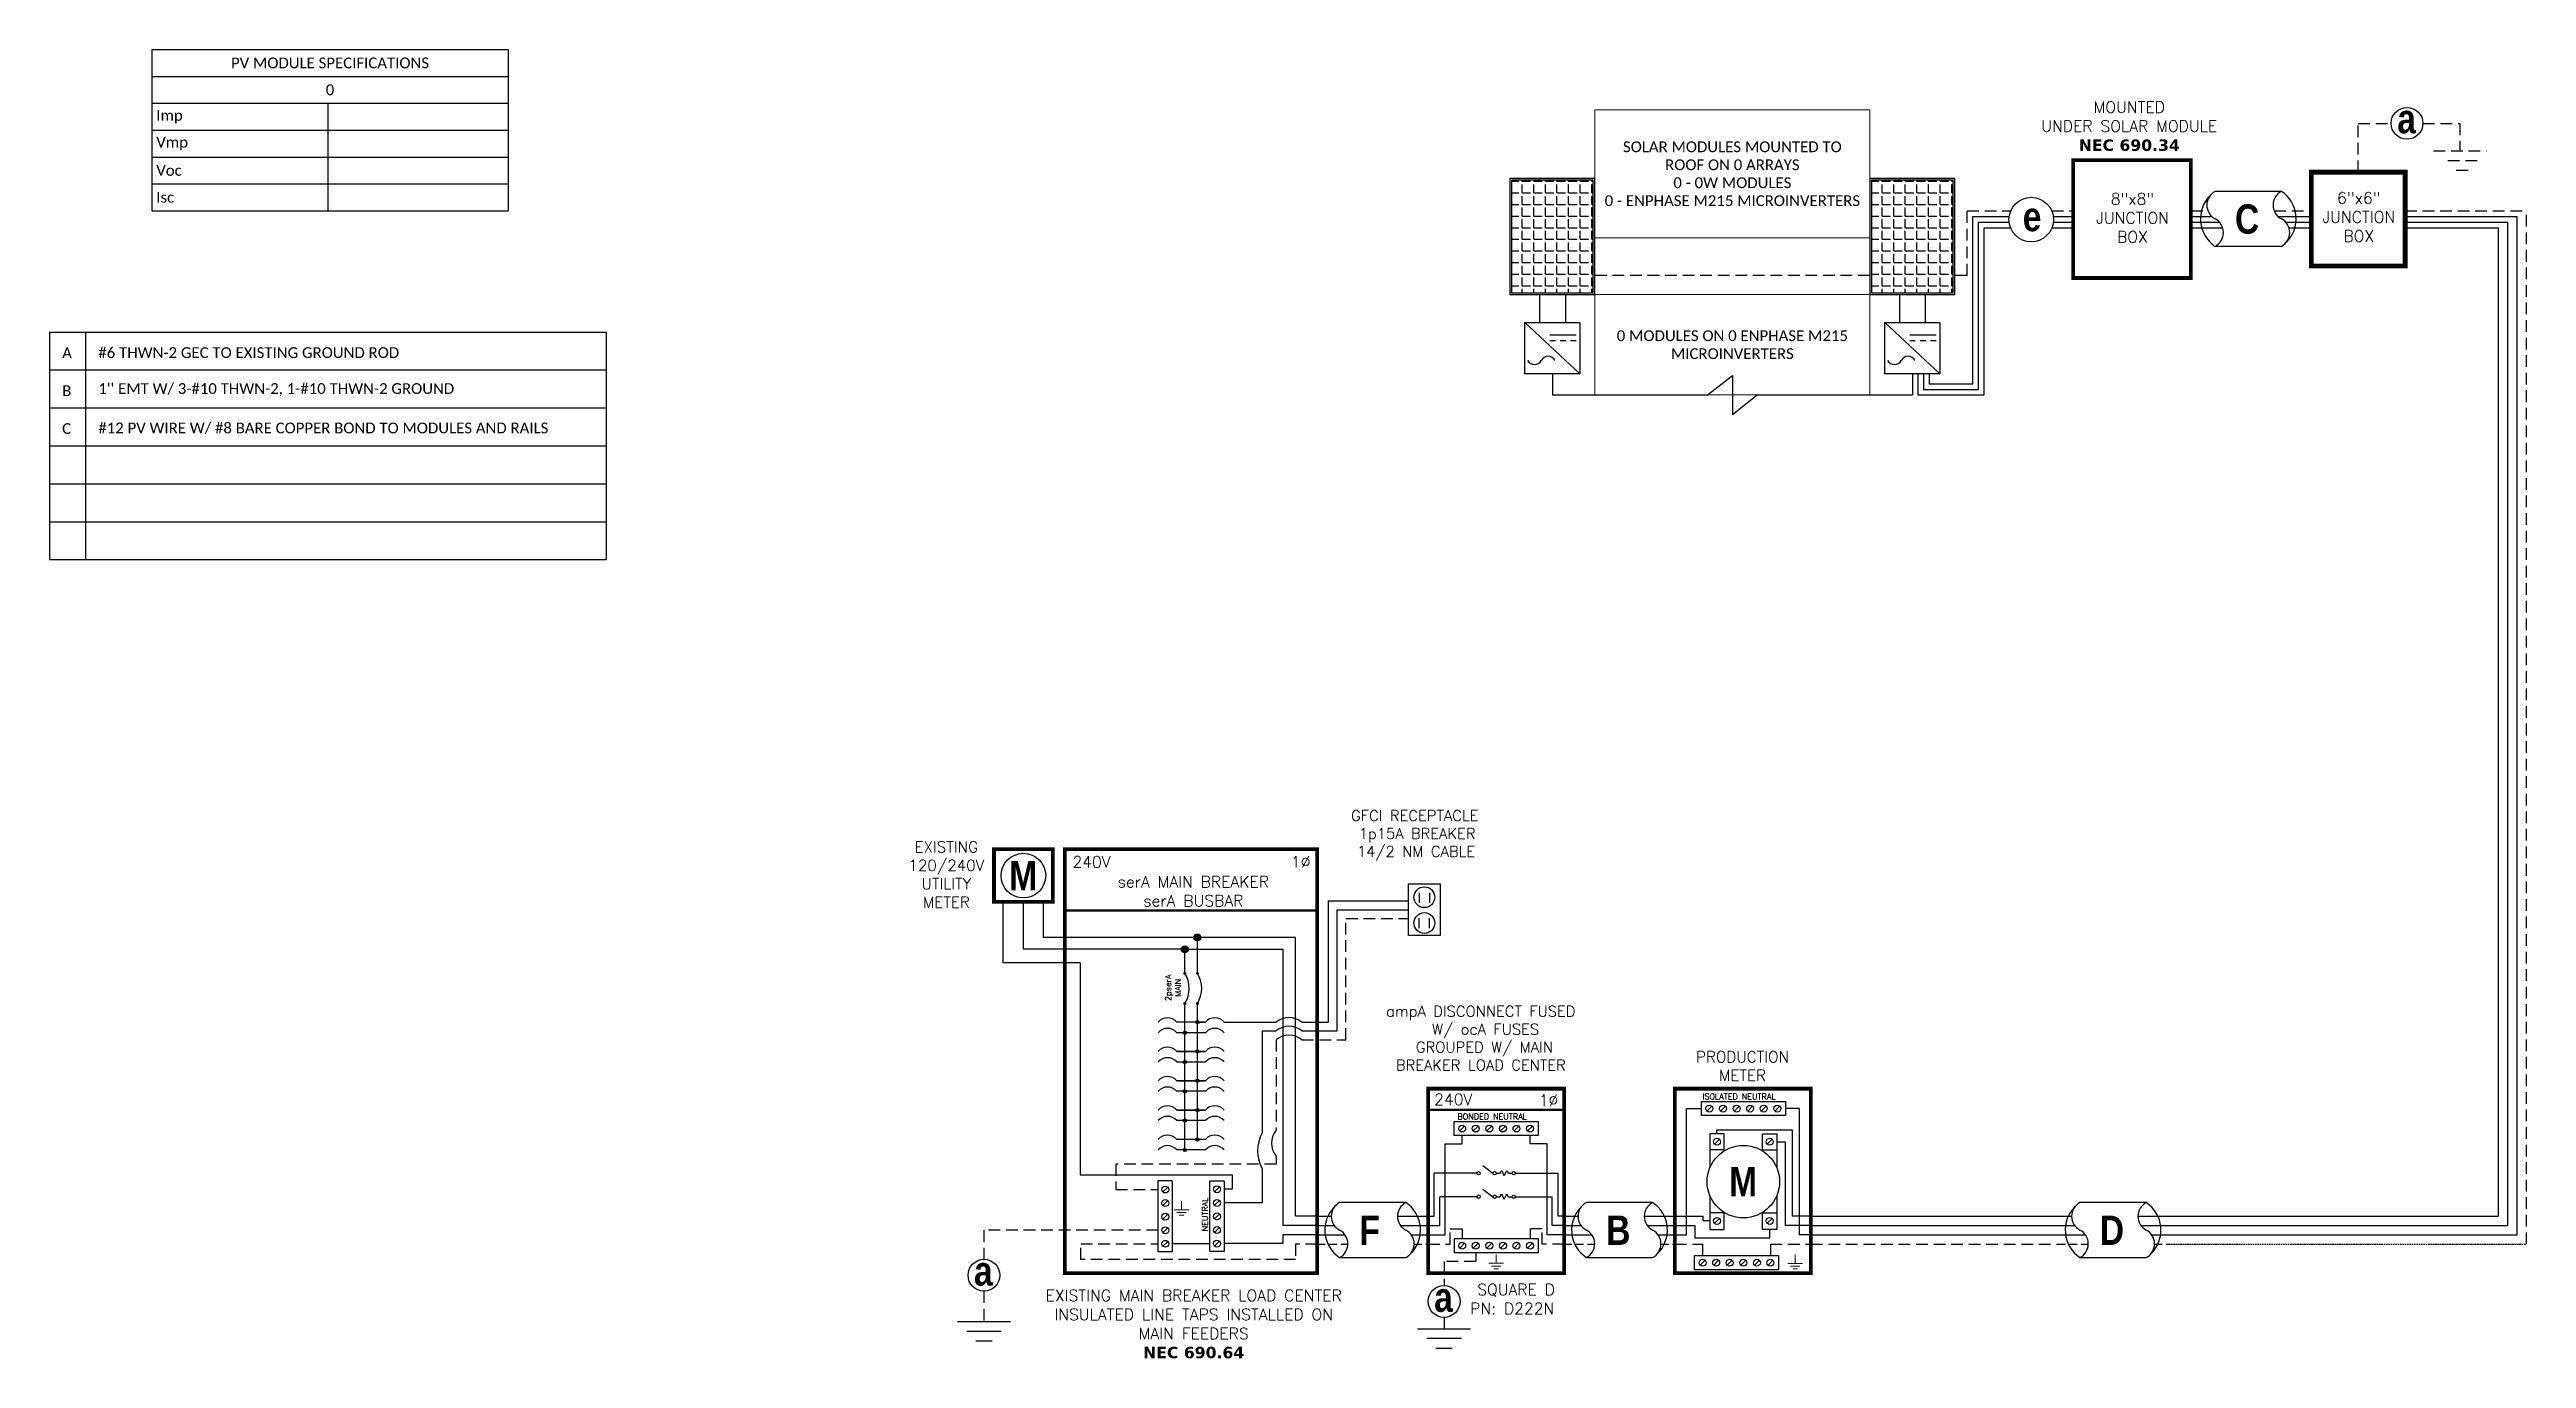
# Model space of a CAD drawing. Header units: feet. Extents: x 10782 to 11576, y 16163 to 16583.
import ezdxf

# ---------------------------------------------------------------- set-up
doc = ezdxf.new("R2010")
doc.units = ezdxf.units.FT
doc.header["$MEASUREMENT"] = 0
doc.linetypes.add('DASHED', pattern=[0.75, 0.5, -0.25])
doc.linetypes.add('HIDDEN', pattern=[0.375, 0.25, -0.125])
doc.layers.add('TEXT', color=7, linetype='Continuous')
doc.layers.add('Z - TITLEBLOCK TXT', color=7, linetype='Continuous')
doc.styles.add('ONE LINE TXT', font='techb___.ttf')
doc.styles.get("Standard").update_dxf_attribs({"font": 'simplex.shx'})

# ---------------------------------------------------------------- blocks, each defined once
blk = doc.blocks.new('*T22')
at = {"layer": 'Defpoints', "color": 8, "linetype": 'ByBlock', "lineweight": 0, "transparency": 16777216}
for p, q in [((0, 0), (88.16, 0)), ((0, 0), (0, -91.46)), ((88.16, 0), (88.16, -91.46)), ((0, -41.08), (88.16, -41.08)), ((0, -59.24), (88.16, -59.24)), ((0, -91.46), (88.16, -91.46))]:
    blk.add_line(p, q, dxfattribs=at)
at = {"color": 0, "linetype": 'Continuous', "transparency": 16777216, "char_height": 3.4544, "width": 80.0359, "attachment_point": 5}
for s, insert in [('{\\fCalibri|b0|i0|c0;SOLAR MODULES MOUNTED TO ROOF ON 0 ARRAYS^J0 - 0W MODULES^J0 - ENPHASE M215 MICROINVERTERS', (44.08, -20.54)), ('{\\fCalibri|b0|i0|c0;', (44.08, -50.16)), ('{\\fCalibri|b0|i0|c0;0 MODULES ON 0 ENPHASE M215 MICROINVERTERS', (44.08, -75.35))]:
    blk.add_mtext(s, dxfattribs=dict(at, insert=insert))
blk = doc.blocks.new('*U13')
at = {"color": 7}
for p, q in [((-35.53, 9), (-31.05, 9)), ((-9.81, 9), (0, 9))]:
    blk.add_line(p, q, dxfattribs=at)
at = {"color": 7, "linetype": 'Continuous'}
for p, q in [((-7.14, 13.31), (-28.39, 13.31)), ((-28.39, -4.31), (-7.14, -4.31))]:
    blk.add_line(p, q, dxfattribs=at)
at = {"color": 10}
for p, q in [((-35.53, 6), (-30.11, 6)), ((-8.87, 6), (0, 6))]:
    blk.add_line(p, q, dxfattribs=at)
at = {"color": 253}
for p, q in [((-35.53, 3), (-26.66, 3)), ((-5.41, 3), (0, 3))]:
    blk.add_line(p, q, dxfattribs=at)
at = {"color": 92, "linetype": 'HIDDEN', "ltscale": 10}
for p, q in [((-4.48, 0), (0, 0)), ((-35.53, 0), (-25.72, 0))]:
    blk.add_line(p, q, dxfattribs=at)
at = {"color": 7, "linetype": 'Continuous'}
for centre, start, end in [((-22.54, 4.5), 133.97324, 236.42648), ((-12.99, 4.5), 313.97324, 56.42648)]:
    blk.add_arc(centre, 10.58, start, end, dxfattribs=at)
at = {"linetype": 'Continuous'}
for centre, start, end in [((-26.08, 8.91), 117.66392, 242.33608), ((-4.83, 8.91), 117.66392, 242.33608), ((-30.7, 0.09), 297.66392, 62.33608), ((-9.45, 0.09), 297.66392, 62.33608)]:
    blk.add_arc(centre, 4.98, start, end, dxfattribs=at)
blk = doc.blocks.new('*U25')
at = {"color": 7}
blk.add_line((-79.14, 9), (0, 9), dxfattribs=at)
at = {"color": 10}
blk.add_line((-79.14, 6), (0, 6), dxfattribs=at)
at = {"color": 253}
blk.add_line((-79.14, 3), (0, 3), dxfattribs=at)
at = {"color": 92, "linetype": 'HIDDEN', "ltscale": 15}
blk.add_line((-79.14, 0), (0, 0), dxfattribs=at)
blk = doc.blocks.new('fusedDisconnect')
at = {"lineweight": 50}
blk.add_line((-43.61, 43.06), (0, 43.06), dxfattribs=at)
at = {"color": 253, "linetype": 'Continuous'}
for p, q in [((-38.16, 3), (-38.16, 32.17)), ((-38.16, 32.17), (-32.67, 32.17)), ((-32.67, 32.17), (-32.67, 34.78)), ((-10.92, 32.17), (-10.92, 34.78)), ((-5.43, 32.17), (-10.92, 32.17)), ((-5.43, 3), (-5.43, 32.17)), ((-43.61, 3), (-38.16, 3)), ((0, 3), (-5.43, 3))]:
    blk.add_line(p, q, dxfattribs=at)
at = {"color": 1, "linetype": 'Continuous'}
for p, q in [((-35.27, 34.78), (-35.27, 39.32)), ((-35.27, 39.32), (-8.32, 39.32)), ((-8.32, 34.78), (-35.27, 34.78)), ((-8.32, 39.32), (-8.32, 34.78)), ((-26.07, 25.18), (-22.81, 22.74)), ((-26.07, 17.65), (-22.81, 15.2)), ((-21.73, 22.73), (-20.49, 22.73)), ((-17.94, 22.73), (-16.7, 22.73)), ((-21.73, 15.2), (-20.49, 15.2)), ((-17.94, 15.2), (-16.7, 15.2)), ((-35.27, 1.76), (-8.32, 1.76)), ((-35.27, 1.76), (-35.27, -2.78)), ((-8.32, 1.76), (-8.32, -2.78)), ((-8.32, -2.78), (-35.27, -2.78))]:
    blk.add_line(p, q, dxfattribs=at)
at = {"color": 4, "linetype": 'Continuous'}
for p, q in [((-31.89, 37.83), (-33.46, 36.26)), ((-27.53, 37.83), (-29.11, 36.26)), ((-23.18, 37.83), (-24.76, 36.26)), ((-18.83, 37.83), (-20.41, 36.26)), ((-14.48, 37.83), (-16.06, 36.26)), ((-10.13, 37.83), (-11.7, 36.26)), ((-31.89, 0.28), (-33.46, -1.3)), ((-27.53, 0.28), (-29.11, -1.3)), ((-23.18, 0.28), (-24.76, -1.3)), ((-18.83, 0.28), (-20.41, -1.3)), ((-14.48, 0.28), (-16.06, -1.3)), ((-10.13, 0.28), (-11.7, -1.3))]:
    blk.add_line(p, q, dxfattribs=at)
at = {"color": 7, "linetype": 'Continuous'}
for p, q in [((-27.97, 22.73), (-41.66, 22.73)), ((-41.66, 9), (-41.66, 22.73)), ((-15.62, 22.73), (-1.93, 22.73)), ((-1.93, 9), (-1.93, 22.73))]:
    blk.add_line(p, q, dxfattribs=at)
at = {"color": 7}
for p, q in [((-43.61, 9), (-41.66, 9)), ((0, 9), (-1.93, 9))]:
    blk.add_line(p, q, dxfattribs=at)
at = {"color": 10, "linetype": 'Continuous'}
for p, q in [((-27.97, 15.2), (-39.8, 15.2)), ((-39.8, 6), (-39.8, 15.2)), ((-15.62, 15.2), (-3.79, 15.19)), ((-3.79, 6), (-3.79, 15.2)), ((-43.61, 6), (-39.8, 6)), ((0, 6), (-3.79, 6))]:
    blk.add_line(p, q, dxfattribs=at)
at = {"color": 92, "linetype": 'HIDDEN', "ltscale": 15}
for p, q in [((-43.61, 0), (-36.58, 0)), ((-36.58, 0), (-36.58, 4.9)), ((-36.58, 4.9), (-32.67, 4.9)), ((-32.67, 4.9), (-32.67, 1.76)), ((-7.01, 4.9), (-10.92, 4.9)), ((-10.92, 4.9), (-10.92, 1.76)), ((-7.01, 0), (-7.01, 4.9)), ((0, 0), (-7.01, 0)), ((-28.32, -5.55), (-38.48, -5.55)), ((-38.48, -5.55), (-38.48, -13.28)), ((-28.32, -2.78), (-28.32, -5.55)), ((-38.48, -23.51), (-38.48, -27.17))]:
    blk.add_line(p, q, dxfattribs=at)
at = {"lineweight": 50, "const_width": 1.19}
blk.add_lwpolyline([(-43.61, -9.34), (-43.61, 49.84), (0, 49.84), (0, -9.34)], close=True, dxfattribs=at)
at = {"color": 92, "linetype": 'Continuous', "lineweight": 5, "ltscale": 0.05, "flags": 128}
for points in [[(-24.14, -6.17), (-19.45, -6.17)], [(-20.27, -7.03), (-23.32, -7.03)], [(-21.08, -7.9), (-22.51, -7.9)], [(-21.8, -3.32), (-21.8, -6.17)]]:
    blk.add_lwpolyline(points, dxfattribs=at)
at = {"color": 92, "linetype": 'Continuous', "ltscale": 4, "flags": 128}
for points in [[(-46.96, -27.17), (-30, -27.17)], [(-32.93, -30.31), (-44.02, -30.31)], [(-35.87, -33.46), (-41.08, -33.46)]]:
    blk.add_lwpolyline(points, dxfattribs=at)
at = {"color": 4, "linetype": 'Continuous'}
for centre in [(-32.67, 37.05), (-28.32, 37.05), (-23.97, 37.05), (-19.62, 37.05), (-15.27, 37.05), (-10.92, 37.05), (-32.67, -0.51), (-28.32, -0.51), (-23.97, -0.51), (-19.62, -0.51), (-15.27, -0.51), (-10.92, -0.51)]:
    blk.add_circle(centre, 1.11, dxfattribs=at)
at = {"color": 1, "linetype": 'Continuous'}
for centre in [(-27.43, 22.73), (-22.27, 22.73), (-16.16, 22.73), (-27.43, 15.2), (-22.27, 15.2), (-16.16, 15.19)]:
    blk.add_circle(centre, 0.541, dxfattribs=at)
at = {"color": 7, "linetype": 'Continuous'}
blk.add_circle((-38.48, -18.39), 5.11, dxfattribs=at)
at = {"color": 1, "linetype": 'Continuous'}
for points in [[(-20.49, 22.73), (-20.12, 23.49), (-19.22, 21.97), (-18.39, 23.49), (-17.94, 22.73)], [(-20.49, 15.2), (-20.12, 15.96), (-19.22, 14.43), (-18.39, 15.96), (-17.94, 15.2)]]:
    blk.add_spline(points, degree=3, dxfattribs=at)
at = {"color": 4, "linetype": 'Continuous'}
blk.add_text('BONDED NEUTRAL', height=1.8743, dxfattribs=at).set_placement((-34.19, 39.97))
at = {"color": 1}
for s, width, gutter_width, heights, insert, char_height, attachment_point in [('\\A1;\\pi1.8138;ampA DISCONNECT FUSED \\P\\pi16.536;W/ ocA FUSES\\P\\pi11.355;GROUPED W/ MAIN \\P\\pi4.9392;BREAKER LOAD CENTER', 71.8931, 92.23, [24.13], (-58.88, 76.39), 3.4544, 1), ('240V', 0.1481, 0.75, [0], (-35.55, 46.4), 3.658, 5), ('1∅', 0.1481, 0.75, [0], (-4.98, 46.1), 3.658, 5), ('\\A1;\\pi7.3884,t25.676;SQUARE D\\P\\pi5.1241,t23.412;PN: D222N', 35.0816, 28.88, [13.54], (-35.24, -12.75), 3.6576, 1)]:
    blk.add_mtext_dynamic_manual_height_columns(s, width=width, gutter_width=gutter_width, heights=heights, dxfattribs=dict(at, insert=insert, char_height=char_height, attachment_point=attachment_point))
at = {"color": 1, "linetype": 'Continuous', "insert": (-41.67, -12.34), "char_height": 9.3833, "attachment_point": 1, "style": 'ONE LINE TXT'}
blk.add_mtext_dynamic_manual_height_columns('{\\W1;\\C256;a}', width=0.1385, gutter_width=2.13, heights=[0], dxfattribs=at)
blk = doc.blocks.new('*U19')
at = {"color": 7}
for p, q in [((-35.53, 9), (-31.05, 9)), ((-9.81, 9), (0, 9))]:
    blk.add_line(p, q, dxfattribs=at)
at = {"color": 7, "linetype": 'Continuous'}
for p, q in [((-7.14, 13.31), (-28.39, 13.31)), ((-28.39, -4.31), (-7.14, -4.31))]:
    blk.add_line(p, q, dxfattribs=at)
at = {"color": 10}
for p, q in [((-35.53, 6), (-30.11, 6)), ((-8.87, 6), (0, 6))]:
    blk.add_line(p, q, dxfattribs=at)
at = {"color": 253}
for p, q in [((-35.53, 3), (-26.66, 3)), ((-5.41, 3), (0, 3))]:
    blk.add_line(p, q, dxfattribs=at)
at = {"color": 92, "linetype": 'HIDDEN', "ltscale": 10}
for p, q in [((-4.48, 0), (0, 0)), ((-35.53, 0), (-25.72, 0))]:
    blk.add_line(p, q, dxfattribs=at)
at = {"color": 7, "linetype": 'Continuous'}
for centre, start, end in [((-22.54, 4.5), 133.97324, 236.42648), ((-12.99, 4.5), 313.97324, 56.42648)]:
    blk.add_arc(centre, 10.58, start, end, dxfattribs=at)
at = {"linetype": 'Continuous'}
for centre, start, end in [((-26.08, 8.91), 117.66392, 242.33608), ((-4.83, 8.91), 117.66392, 242.33608), ((-30.7, 0.09), 297.66392, 62.33608), ((-9.45, 0.09), 297.66392, 62.33608)]:
    blk.add_arc(centre, 4.98, start, end, dxfattribs=at)
blk = doc.blocks.new('*U20')
at = {"color": 7}
for name, p in [('fusedDisconnect', (0, 0)), ('*U19', (-43.61, 0))]:
    blk.add_blockref(name, p, dxfattribs=at)
blk = doc.blocks.new('productionMeter')
at = {"color": 253, "linetype": 'Continuous'}
for p, q in [((-39.9, 3), (-39.9, 43.45)), ((-39.9, 43.45), (-35.13, 43.45)), ((-3.71, 43.45), (-8.18, 43.45)), ((-3.71, 43.45), (-3.71, 3)), ((-43.61, 3), (-39.9, 3)), ((0, 3), (-3.71, 3))]:
    blk.add_line(p, q, dxfattribs=at)
at = {"color": 1, "linetype": 'Continuous'}
for p, q in [((-35.13, 41.18), (-35.13, 45.72)), ((-35.13, 45.72), (-8.18, 45.72)), ((-8.18, 41.18), (-35.13, 41.18)), ((-8.18, 45.72), (-8.18, 41.18)), ((-32.38, 35.4), (-32.38, 24.5)), ((-27.84, 35.4), (-32.38, 35.4)), ((-27.84, 29.86), (-27.84, 35.4)), ((-15.47, 29.86), (-15.47, 35.4)), ((-15.47, 35.4), (-10.93, 35.4)), ((-10.93, 35.4), (-10.93, 24.5)), ((-27.84, 30.21), (-32.38, 30.21)), ((-15.47, 30.21), (-10.93, 30.21)), ((-32.38, 15.55), (-32.38, 4.64)), ((-27.84, 10.04), (-32.38, 10.04)), ((-27.84, 4.64), (-27.84, 10.18)), ((-15.47, 4.64), (-15.47, 10.18)), ((-15.47, 10.04), (-10.93, 10.04)), ((-10.93, 15.55), (-10.93, 4.64)), ((-32.38, 4.64), (-27.84, 4.64)), ((-10.93, 4.64), (-15.47, 4.64)), ((-37.32, -8.24), (-37.32, -3.7)), ((-37.32, -3.7), (-10.37, -3.7)), ((-10.37, -3.7), (-10.37, -8.24)), ((-10.37, -8.24), (-37.32, -8.24))]:
    blk.add_line(p, q, dxfattribs=at)
at = {"color": 4, "linetype": 'Continuous'}
for p, q in [((-31.74, 44.23), (-33.32, 42.66)), ((-27.39, 44.23), (-28.97, 42.66)), ((-23.04, 44.23), (-24.62, 42.66)), ((-18.69, 44.23), (-20.26, 42.66)), ((-14.34, 44.23), (-15.91, 42.66)), ((-9.99, 44.23), (-11.56, 42.66)), ((-29.33, 33.59), (-30.9, 32.02)), ((-12.41, 33.59), (-13.98, 32.02)), ((-29.33, 8.23), (-30.9, 6.66)), ((-12.41, 8.23), (-13.98, 6.66)), ((-33.93, -5.19), (-35.51, -6.76)), ((-29.58, -5.19), (-31.15, -6.76)), ((-25.23, -5.19), (-26.8, -6.76)), ((-20.88, -5.19), (-22.45, -6.76)), ((-16.53, -5.19), (-18.1, -6.76)), ((-12.18, -5.19), (-13.75, -6.76))]:
    blk.add_line(p, q, dxfattribs=at)
at = {"color": 7}
for p, q in [((-30.11, 35.4), (-30.11, 36.59)), ((-30.11, 36.59), (-5.98, 36.59)), ((-5.98, 36.59), (-5.98, 9)), ((-43.61, 9), (-34.54, 9)), ((-34.54, 7.44), (-34.54, 9)), ((0, 9), (-5.98, 9)), ((-32.38, 7.44), (-34.54, 7.44))]:
    blk.add_line(p, q, dxfattribs=at)
at = {"color": 10, "linetype": 'Continuous'}
for p, q in [((-10.93, 32.81), (-8.25, 32.81)), ((-8.25, 32.81), (-8.25, 6)), ((-43.61, 6), (-37.24, 6)), ((-37.24, 6), (-37.24, 2.05)), ((-37.24, 2.05), (-13.2, 2.05)), ((-13.2, 2.05), (-13.2, 4.64)), ((0, 6), (-8.25, 6))]:
    blk.add_line(p, q, dxfattribs=at)
at = {"color": 92, "linetype": 'HIDDEN', "ltscale": 15}
for p, q in [((-43.61, 0), (-34.72, 0)), ((-12.97, 0), (-12.97, -3.7)), ((-12.97, 0), (0, 0)), ((-34.72, 0), (-34.72, -3.7))]:
    blk.add_line(p, q, dxfattribs=at)
at = {"lineweight": 50, "const_width": 1.19}
blk.add_lwpolyline([(-43.61, -9.34), (-43.61, 49.84), (0, 49.84), (0, -9.34)], close=True, dxfattribs=at)
at = {"color": 92, "linetype": 'Continuous', "lineweight": 5, "ltscale": 0.05, "flags": 128}
for points in [[(-2.7, -6.18), (-7.38, -6.18)], [(-6.57, -7.05), (-3.51, -7.05)], [(-5.76, -7.91), (-4.32, -7.91)], [(-5.04, -3.33), (-5.04, -6.18)]]:
    blk.add_lwpolyline(points, dxfattribs=at)
at = {"color": 4, "linetype": 'Continuous'}
for centre in [(-32.53, 43.45), (-28.18, 43.45), (-23.83, 43.45), (-19.48, 43.45), (-15.13, 43.45), (-10.78, 43.45), (-30.11, 32.81), (-13.2, 32.81), (-30.11, 7.44), (-13.2, 7.44), (-34.72, -5.97), (-30.37, -5.97), (-26.02, -5.97), (-21.67, -5.97), (-17.32, -5.97), (-12.97, -5.97)]:
    blk.add_circle(centre, 1.11, dxfattribs=at)
at = {"linetype": 'Continuous'}
blk.add_circle((-21.65, 20.02), 11.62, dxfattribs=at)
at = {"color": 4, "linetype": 'Continuous'}
blk.add_text('ISOLATED NEUTRAL', height=1.8743, dxfattribs=at).set_placement((-34.77, 46.37))
at = {"color": 253, "linetype": 'Continuous', "style": 'ONE LINE TXT'}
blk.add_text('M', height=9.38, dxfattribs=at).set_placement((-26.21, 15.31))
at = {"color": 1, "insert": (-21.93, 57.08), "char_height": 3.5433, "attachment_point": 5}
blk.add_mtext_dynamic_manual_height_columns('PRODUCTION METER', width=1.3203, gutter_width=7.17, heights=[0], dxfattribs=at)
blk = doc.blocks.new('*U17')
at = {"color": 7}
blk.add_blockref('productionMeter', (0, 0), dxfattribs=at)
blk = doc.blocks.new('lineTapPanel')
at = {"linetype": 'Continuous'}
h = blk.add_hatch(color=254, dxfattribs=at)
h.dxf.hatch_style = 1
edge = h.paths.add_edge_path()
edge.add_arc((-42.47, 94.51), 1.11, 0, 360)
h = blk.add_hatch(color=254, dxfattribs=at)
h.dxf.hatch_style = 1
edge = h.paths.add_edge_path()
edge.add_arc((-38.44, 98.34), 1.11, 0, 360)
h = blk.add_hatch(color=1, dxfattribs=at)
h.dxf.hatch_style = 1
edge = h.paths.add_edge_path()
edge.add_arc((-42.47, 86.8), 0.291, 0, 360)
h = blk.add_hatch(color=1, dxfattribs=at)
h.dxf.hatch_style = 1
edge = h.paths.add_edge_path()
edge.add_arc((-38.44, 86.8), 0.291, 0, 360)
h = blk.add_hatch(color=1, dxfattribs=at)
h.dxf.hatch_style = 1
edge = h.paths.add_edge_path()
edge.add_arc((-42.47, 77.16), 0.291, 0, 360)
h = blk.add_hatch(color=1, dxfattribs=at)
h.dxf.hatch_style = 1
edge = h.paths.add_edge_path()
edge.add_arc((-38.44, 71.16), 0.528, 0, 360)
h = blk.add_hatch(color=1, dxfattribs=at)
h.dxf.hatch_style = 1
edge = h.paths.add_edge_path()
edge.add_arc((-38.44, 77.16), 0.291, 0, 360)
h = blk.add_hatch(color=1, dxfattribs=at)
h.dxf.hatch_style = 1
edge = h.paths.add_edge_path()
edge.add_arc((-42.47, 67.78), 0.528, 0, 360)
h = blk.add_hatch(color=1, dxfattribs=at)
h.dxf.hatch_style = 1
edge = h.paths.add_edge_path()
edge.add_arc((-42.47, 58.38), 0.528, 0, 360)
h = blk.add_hatch(color=1, dxfattribs=at)
h.dxf.hatch_style = 1
edge = h.paths.add_edge_path()
edge.add_arc((-38.44, 61.76), 0.528, 0, 360)
h = blk.add_hatch(color=1, dxfattribs=at)
h.dxf.hatch_style = 1
edge = h.paths.add_edge_path()
edge.add_arc((-42.47, 48.98), 0.528, 0, 360)
h = blk.add_hatch(color=1, dxfattribs=at)
h.dxf.hatch_style = 1
edge = h.paths.add_edge_path()
edge.add_arc((-38.44, 52.36), 0.528, 0, 360)
h = blk.add_hatch(color=1, dxfattribs=at)
h.dxf.hatch_style = 1
edge = h.paths.add_edge_path()
edge.add_arc((-42.47, 39.58), 0.528, 0, 360)
h = blk.add_hatch(color=1, dxfattribs=at)
h.dxf.hatch_style = 1
edge = h.paths.add_edge_path()
edge.add_arc((-38.44, 42.95), 0.528, 0, 360)
h = blk.add_hatch(color=1, dxfattribs=at)
h.dxf.hatch_style = 1
edge = h.paths.add_edge_path()
edge.add_arc((-38.44, 33.55), 0.528, 0, 360)
h = blk.add_hatch(color=1, dxfattribs=at)
h.dxf.hatch_style = 1
edge = h.paths.add_edge_path()
edge.add_arc((-42.47, 30.17), 0.528, 0, 360)
at = {"color": 155, "true_color": 0x647190}
blk.add_line((-80.92, 126.59), (0, 126.59), dxfattribs=at)
at = {"color": 253, "linetype": 'Continuous'}
for p, q in [((-100.73, 90.2), (-100.73, 109.7)), ((-76.04, 90.2), (-100.73, 90.2)), ((-76.04, 90.2), (-76.04, 22.16)), ((-76.04, 22.16), (-27.25, 22.16)), ((-27.25, 17.57), (-29.89, 17.57)), ((-27.25, 22.16), (-27.25, 17.57)), ((-11.01, 0.16), (-29.89, 0.16)), ((0, 3), (-11.01, 3)), ((-11.01, 3), (-11.01, 0.16))]:
    blk.add_line(p, q, dxfattribs=at)
at = {"color": 10, "linetype": 'Continuous'}
for p, q in [((-94.24, 94.51), (-94.24, 109.7)), ((-43.58, 94.51), (-94.24, 94.51)), ((-42.47, 87.09), (-42.47, 93.4)), ((-41.36, 94.51), (-10.98, 94.51)), ((-10.98, 6), (-10.98, 94.51)), ((-42.47, 30.17), (-42.47, 76.87)), ((-35.88, 67.78), (-45.04, 67.78)), ((-35.88, 58.38), (-45.04, 58.38)), ((-35.88, 48.98), (-45.04, 48.98)), ((-35.88, 39.58), (-45.04, 39.58)), ((-35.88, 30.17), (-45.04, 30.17)), ((0, 6), (-10.98, 6))]:
    blk.add_line(p, q, dxfattribs=at)
at = {"color": 7, "linetype": 'Continuous'}
for p, q in [((-87.75, 98.34), (-87.75, 109.7)), ((-39.56, 98.34), (-87.75, 98.34)), ((-38.44, 87.09), (-38.44, 97.23)), ((-6.96, 9), (-6.96, 98.34)), ((-38.44, 61.76), (-38.44, 76.87)), ((-35.88, 71.16), (-45.04, 71.16)), ((-38.44, 71.16), (-35.88, 71.16)), ((-45.04, 61.76), (-35.88, 61.76)), ((-35.88, 61.76), (-45.04, 61.76)), ((-38.44, 52.36), (-38.44, 61.76)), ((-45.04, 52.36), (-35.88, 52.36)), ((-35.88, 52.36), (-45.04, 52.36)), ((-38.44, 42.95), (-38.44, 52.36)), ((-45.04, 42.95), (-35.88, 42.95)), ((-35.88, 42.95), (-45.04, 42.95)), ((-38.44, 33.55), (-38.44, 42.95)), ((-35.88, 33.55), (-45.04, 33.55))]:
    blk.add_line(p, q, dxfattribs=at)
at = {"lineweight": 50}
blk.add_line((-80.92, 106.95), (0, 106.95), dxfattribs=at)
at = {"color": 7}
for p, q in [((-6.96, 98.34), (-37.33, 98.34)), ((0, 9), (-6.96, 9))]:
    blk.add_line(p, q, dxfattribs=at)
at = {"color": 1, "linetype": 'Continuous'}
for p, q in [((-51.03, -2.51), (-51.03, 20.23)), ((-46.49, 20.23), (-51.03, 20.23)), ((-46.49, 20.23), (-46.49, -2.51)), ((-34.43, -2.43), (-34.43, 20.16)), ((-29.89, 20.16), (-34.43, 20.16)), ((-29.89, 20.16), (-29.89, -2.43)), ((-46.49, -2.51), (-51.03, -2.51)), ((-29.89, -2.43), (-34.43, -2.43))]:
    blk.add_line(p, q, dxfattribs=at)
at = {"color": 4, "linetype": 'Continuous'}
for p, q in [((-47.97, 18.28), (-49.55, 16.71)), ((-31.37, 18.35), (-32.94, 16.78)), ((-47.97, 13.93), (-49.55, 12.36)), ((-47.97, 9.58), (-49.55, 8.01)), ((-31.37, 14), (-32.94, 12.43)), ((-31.37, 9.65), (-32.94, 8.08)), ((-47.97, 5.23), (-49.55, 3.66)), ((-47.97, 0.88), (-49.55, -0.69)), ((-31.37, 5.3), (-32.94, 3.73)), ((-31.37, 0.95), (-32.94, -0.62))]:
    blk.add_line(p, q, dxfattribs=at)
at = {"color": 92, "linetype": 'HIDDEN', "ltscale": 15}
for p, q in [((-51.03, 4.44), (-106.89, 4.44)), ((-106.89, 4.44), (-106.89, -4.87)), ((-75.84, -4.96), (-75.84, 0.09)), ((-75.84, 0.09), (-51.03, 0.09)), ((0, 0), (-6.96, 0)), ((-6.96, -4.96), (-75.84, -4.96)), ((-6.96, 0), (-6.96, -4.96)), ((-106.89, -15.1), (-106.89, -24.84))]:
    blk.add_line(p, q, dxfattribs=at)
at = {"color": 92, "linetype": 'Continuous', "ltscale": 15}
blk.add_line((-34.43, 0.09), (-46.49, 0.09), dxfattribs=at)
at = {"lineweight": 50, "const_width": 1.19}
for points in [[(-103.67, 109.7), (-103.67, 126.59), (-84.82, 126.59), (-84.82, 109.7)], [(-80.92, -9.3), (-80.92, 126.59), (0, 126.59), (0, -9.3)]]:
    blk.add_lwpolyline(points, close=True, dxfattribs=at)
at = {"color": 92, "linetype": 'Continuous', "lineweight": 5, "ltscale": 0.05, "flags": 128}
for points in [[(-45.88, 10.97), (-41.2, 10.97)], [(-42.01, 10.1), (-45.07, 10.1)], [(-42.82, 9.23), (-44.25, 9.23)], [(-43.54, 13.81), (-43.54, 10.97)]]:
    blk.add_lwpolyline(points, dxfattribs=at)
at = {"color": 92, "linetype": 'Continuous', "ltscale": 4, "flags": 128}
for points in [[(-115.37, -24.84), (-98.41, -24.84)], [(-101.35, -27.98), (-112.43, -27.98)], [(-104.29, -31.12), (-109.49, -31.12)]]:
    blk.add_lwpolyline(points, dxfattribs=at)
at = {"linetype": 'Continuous'}
blk.add_circle((-94.24, 118.15), 7.15, dxfattribs=at)
at = {"color": 7, "linetype": 'Continuous'}
for centre, radius in [((-42.47, 94.51), 1.11), ((-38.44, 98.34), 1.11), ((-38.44, 98.34), 1.11), ((-106.89, -9.99), 5.11)]:
    blk.add_circle(centre, radius, dxfattribs=at)
at = {"color": 1, "linetype": 'Continuous'}
for centre, radius in [((-42.47, 86.8), 0.291), ((-38.44, 86.8), 0.291), ((-42.47, 77.16), 0.291), ((-38.44, 71.16), 0.528), ((-38.44, 77.16), 0.291), ((-42.47, 67.78), 0.528), ((-42.47, 58.38), 0.528), ((-38.44, 61.76), 0.528), ((-42.47, 48.98), 0.528), ((-38.44, 52.36), 0.528), ((-42.47, 39.58), 0.528), ((-38.44, 42.95), 0.528), ((-38.44, 33.55), 0.528), ((-42.47, 30.17), 0.528)]:
    blk.add_circle(centre, radius, dxfattribs=at)
at = {"color": 4, "linetype": 'Continuous'}
for centre in [(-48.76, 17.49), (-32.16, 17.57), (-48.76, 13.14), (-48.76, 8.79), (-32.16, 13.21), (-32.16, 8.86), (-48.76, 4.44), (-48.76, 0.09), (-32.16, 4.51), (-32.16, 0.16)]:
    blk.add_circle(centre, 1.11, dxfattribs=at)
at = {"color": 1, "linetype": 'Continuous'}
for centre, radius, start, end in [((-50.14, 81.98), 9.06, 327.87082, 32.12918), ((-46.11, 81.98), 9.06, 327.87082, 32.12918), ((-48.03, 68.62), 3.93, 40.3392, 139.6608), ((-32.88, 68.62), 3.93, 40.3392, 139.6608), ((-48.03, 65.24), 3.93, 40.3392, 139.6608), ((-32.88, 65.24), 3.93, 40.3392, 139.6608), ((-48.03, 59.21), 3.93, 40.3392, 139.6608), ((-48.03, 55.84), 3.93, 40.3392, 139.6608), ((-32.88, 59.21), 3.93, 40.3392, 139.6608), ((-32.88, 55.84), 3.93, 40.3392, 139.6608), ((-48.03, 49.81), 3.93, 40.3392, 139.6608), ((-48.03, 46.43), 3.93, 40.3392, 139.6608), ((-32.88, 49.81), 3.93, 40.3392, 139.6608), ((-32.88, 46.43), 3.93, 40.3392, 139.6608), ((-48.03, 40.41), 3.93, 40.3392, 139.6608), ((-48.03, 37.03), 3.93, 40.3392, 139.6608), ((-32.88, 40.41), 3.93, 40.3392, 139.6608), ((-32.88, 37.03), 3.93, 40.3392, 139.6608), ((-48.03, 31.01), 3.93, 40.3392, 139.6608), ((-32.88, 31.01), 3.93, 40.3392, 139.6608), ((-48.03, 27.63), 3.93, 40.3392, 139.6608), ((-32.88, 27.63), 3.93, 40.3392, 139.6608)]:
    blk.add_arc(centre, radius, start, end, dxfattribs=at)
at = {"color": 253, "linetype": 'Continuous', "style": 'ONE LINE TXT'}
blk.add_text('M', height=9.38, dxfattribs=at).set_placement((-98.8, 113.43))
at = {"color": 4, "linetype": 'Continuous'}
blk.add_text('NEUTRAL', height=1.874, rotation=90, dxfattribs=at).set_placement((-35.08, 4.08))
at = {"color": 1, "attachment_point": 5}
for s, width, gutter_width, heights, insert, char_height in [('EXISTING\\P120/240V UTILITY METER', 0.0523, 7.17, [0], (-118.95, 118.48), 3.5433), ('240V', 0.1481, 0.75, [0], (-72.39, 122.54), 3.658), ('1∅', 0.1481, 0.75, [0], (-5.31, 122.54), 3.658), ('serA MAIN BREAKER\\PserA BUSBAR', 72.4998, 0.75, [0], (-39.75, 113.14), 3.6576), ('EXISTING MAIN BREAKER LOAD CENTER INSULATED LINE TAPS INSTALLED ON MAIN FEEDERS\\P{\\fVerdana|b1|i0|c0|p34;NEC 690.64}', 98.9176, 7.17, [106.42], (-39.63, -25.66), 3.6576)]:
    blk.add_mtext_dynamic_manual_height_columns(s, width=width, gutter_width=gutter_width, heights=heights, dxfattribs=dict(at, insert=insert, char_height=char_height))
at = {"color": 4, "linetype": 'Continuous', "insert": (-46.25, 82.15), "char_height": 1.874, "attachment_point": 5, "rotation": 90}
blk.add_mtext_dynamic_manual_height_columns('2pserA\\PMAIN', width=0.1481, gutter_width=0.75, heights=[0], dxfattribs=at)
at = {"color": 1, "linetype": 'Continuous', "insert": (-110.08, -3.93), "char_height": 9.3833, "attachment_point": 1, "style": 'ONE LINE TXT'}
blk.add_mtext_dynamic_manual_height_columns('{\\W1;\\C256;a}', width=0.1385, gutter_width=2.13, heights=[0], dxfattribs=at)
blk = doc.blocks.new('*U21')
at = {"color": 7}
blk.add_blockref('lineTapPanel', (0, 0), dxfattribs=at)
blk = doc.blocks.new('8x8box')
at = {"lineweight": 50, "const_width": 1.19}
blk.add_lwpolyline([(37.78, 0), (0, 0), (0, 37.78), (37.78, 37.78)], close=True, dxfattribs=at)
at = {"color": 1, "char_height": 3.6576, "attachment_point": 5}
for s, width, insert in [(' \\PMOUNTED \\PUNDER SOLAR MODULE\\P{\\fVerdana|b1|i0|c0|p34;NEC 690.34}', 73.0127, (18.01, 51.7)), ('8"x8"  JUNCTION BOX ', 0.4767, (19.03, 19.26))]:
    blk.add_mtext_dynamic_manual_height_columns(s, width=width, gutter_width=7.17, heights=[0], dxfattribs=dict(at, insert=insert))
blk = doc.blocks.new('6x6box')
at = {"lineweight": 50, "const_width": 1.53}
blk.add_lwpolyline([(30.1, 0), (0, 0), (0, 30.1), (30.1, 30.1)], close=True, dxfattribs=at)
at = {"color": 1, "insert": (15.24, 15.71), "char_height": 3.6576, "width": 0.4767, "attachment_point": 5}
blk.add_mtext('6"x6"  JUNCTION BOX  ', dxfattribs=at)
blk = doc.blocks.new('*T24')
at = {"linetype": 'ByBlock', "lineweight": -2, "transparency": 16777216}
for p, q in [((0, 0), (178.52, 0)), ((0, 0), (0, -72.97)), ((11.58, 0), (11.58, -72.97)), ((178.52, 0), (178.52, -72.97)), ((0, -12.11), (178.52, -12.11)), ((0, -24.28), (178.52, -24.28)), ((0, -36.46), (178.52, -36.46)), ((0, -48.64), (178.52, -48.64)), ((0, -60.81), (178.52, -60.81)), ((0, -72.97), (178.52, -72.97))]:
    blk.add_line(p, q, dxfattribs=at)
at = {"color": 0, "linetype": 'Continuous', "transparency": 16777216, "char_height": 3.4544, "attachment_point": 7}
for s, insert, width in [('{\\fCalibri|b0|i0|c0;A', (4.06, -8.36), 3.4544), ('{\\fCalibri|b0|i0|c0;#6 THWN-2 GEC TO EXISTING GROUND ROD', (15.65, -8.36), 158.8095), ('{\\fCalibri|b0|i0|c0;B', (4.06, -20.53), 3.4544), ("{\\fCalibri|b0|i0|c0;1'' EMT W/ 3-#10 THWN-2, 1-#10 THWN-2 GROUND", (15.65, -20.53), 158.8095), ('{\\fCalibri|b0|i0|c0;C', (4.06, -32.71), 3.4544), ('{\\fCalibri|b0|i0|c0;#12 PV WIRE W/ #8 BARE COPPER BOND TO MODULES AND RAILS', (15.65, -32.71), 158.8095), ('{\\fCalibri|b0|i0|c0;', (4.06, -44.89), 3.4544), ('{\\fCalibri|b0|i0|c0;', (15.65, -44.89), 158.8095), ('{\\fCalibri|b0|i0|c0;', (4.06, -57.06), 3.4544), ('{\\fCalibri|b0|i0|c0;', (15.65, -57.06), 158.8095), ('{\\fCalibri|b0|i0|c0;', (4.06, -69.22), 3.4544), ('{\\fCalibri|b0|i0|c0;', (15.65, -69.22), 158.8095)]:
    blk.add_mtext(s, dxfattribs=dict(at, insert=insert, width=width))
blk = doc.blocks.new('*T23')
at = {"color": 0, "lineweight": -2, "transparency": 16777216}
for p, q in [((0, 0), (114.19, 0)), ((0, 0), (0, -51.69)), ((114.19, 0), (114.19, -51.69)), ((0, -8.62), (114.19, -8.62)), ((0, -17.23), (114.19, -17.23)), ((56.41, -17.23), (56.41, -51.69)), ((0, -25.85), (114.19, -25.85)), ((0, -34.46), (114.19, -34.46)), ((0, -43.08), (114.19, -43.08)), ((0, -51.69), (114.19, -51.69))]:
    blk.add_line(p, q, dxfattribs=at)
at = {"color": 0, "linetype": 'Continuous', "transparency": 16777216, "char_height": 3.4544}
for s, insert, width, attachment_point in [('{\\fCalibri|b0|i0|c0;PV MODULE SPECIFICATIONS', (57.09, -4.31), 111.433, 5), ('{\\fCalibri|b0|i0|c0;0', (57.09, -12.92), 111.433, 5), ('{\\fCalibri|b0|i0|c0;Imp', (1.38, -21.54), 53.6551, 4), ('{\\fCalibri|b0|i0|c0;', (57.78, -21.54), 55.0254, 4), ('{\\fCalibri|b0|i0|c0;Vmp', (1.38, -30.15), 53.6551, 4), ('{\\fCalibri|b0|i0|c0;', (57.78, -30.15), 55.0254, 4), ('{\\fCalibri|b0|i0|c0;Voc', (1.38, -38.77), 53.6551, 4), ('{\\fCalibri|b0|i0|c0;', (57.78, -38.77), 55.0254, 4), ('{\\fCalibri|b0|i0|c0;Isc', (1.38, -47.39), 53.6551, 4), ('{\\fCalibri|b0|i0|c0;', (57.78, -47.39), 55.0254, 4)]:
    blk.add_mtext(s, dxfattribs=dict(at, insert=insert, width=width, attachment_point=attachment_point))
blk = doc.blocks.new('gfci1')
at = {"color": 7, "linetype": 'Continuous'}
for p, q in [((62.57, 41.42), (62.57, 38.21)), ((65.87, 41.42), (65.87, 38.21)), ((33.46, 0), (33.46, 38.87)), ((33.46, 38.87), (59.14, 38.87)), ((62.57, 30.17), (62.57, 33.39)), ((65.87, 30.17), (65.87, 33.39)), ((0, 0), (16.69, 0)), ((24.94, 0), (33.46, 0))]:
    blk.add_line(p, q, dxfattribs=at)
at = {"color": 253, "linetype": 'Continuous'}
for p, q in [((36.28, -2.82), (36.28, 36.06)), ((36.28, 36.06), (59.14, 36.06)), ((12.22, -2.82), (16.69, -2.82)), ((12.22, -2.82), (12.22, -35.5)), ((24.94, -2.82), (36.28, -2.82)), ((12.22, -47.07), (12.22, -57.95)), ((12.22, -57.95), (0, -57.95))]:
    blk.add_line(p, q, dxfattribs=at)
at = {"color": 7}
blk.add_line((16.69, -45.52), (16.69, -45.52), dxfattribs=at)
at = {"color": 7, "linetype": 'Continuous'}
blk.add_lwpolyline([(59.14, 44.31), (69.3, 44.31), (69.3, 27.81), (59.14, 27.81)], close=True, dxfattribs=at)
for centre in [(64.22, 40.06), (64.22, 31.78)]:
    blk.add_circle(centre, 3.33, dxfattribs=at)
blk.add_arc((20.81, -4.99), 6.47, 50.39049, 129.60951, dxfattribs=at)
at = {"color": 253, "linetype": 'Continuous'}
for centre, radius, start, end in [((20.81, -7.8), 6.47, 50.39049, 129.60951), ((22.72, -41.29), 11.99, 151.17036, 208.82964)]:
    blk.add_arc(centre, radius, start, end, dxfattribs=at)
at = {"layer": 'TEXT', "color": 92, "linetype": 'HIDDEN', "ltscale": 15}
for p, q in [((39.09, -5.63), (39.09, 33.24)), ((39.09, 33.24), (59.14, 33.24)), ((16.69, -5.63), (16.69, -34.69)), ((24.94, -5.63), (39.09, -5.63)), ((16.69, -45.52), (-34.69, -45.52)), ((-34.69, -45.52), (-34.69, -53.67)), ((16.69, -42.94), (16.69, -45.52)), ((-34.69, -53.67), (-21.14, -53.67))]:
    blk.add_line(p, q, dxfattribs=at)
at = {"layer": 'TEXT', "color": 92, "linetype": 'Continuous', "ltscale": 15}
for centre, start, end in [((20.81, -10.62), 50.39049, 129.60951), ((21.67, -38.81), 140.39049, 219.60951)]:
    blk.add_arc(centre, 6.47, start, end, dxfattribs=at)
at = {"layer": 'TEXT', "color": 1, "insert": (27.72, 67.97), "char_height": 3.4544, "attachment_point": 1}
blk.add_mtext_dynamic_manual_height_columns('\\A1;\\pi12.999;GFCI RECEPTACLE\\P\\pi15.467;1p15A BREAKER\\P\\pi14.891;14/2 NM CABLE', width=71.8931, gutter_width=92.23, heights=[24.13], dxfattribs=at)

msp = doc.modelspace()

# ---------------------------------------------------------------- hatches: boundary and pattern name
at = {"linetype": 'Continuous'}
h = msp.add_hatch(dxfattribs=at)
h.set_pattern_fill('ANGLE', color=256, scale=13.54666)
h.set_pattern_definition([(0, (11313.5562, 4522.943), (0, 3.7253315), [2.709332, -1.0159995]), (90, (11313.5562, 4522.943), (-3.7253315, 2e-16), [2.709332, -1.0159995])])
h.paths.add_polyline_path([(11250.54, 16541.24), (11250.54, 16505.06), (11276.78, 16505.06), (11276.78, 16541.24)])
h = msp.add_hatch(dxfattribs=at)
h.set_pattern_fill('ANGLE', color=256, scale=13.54666)
h.set_pattern_definition([(0, (11428.976, 4522.943), (0, 3.7253315), [2.709332, -1.0159995]), (90, (11428.976, 4522.943), (-3.7253315, 2e-16), [2.709332, -1.0159995])])
h.paths.add_polyline_path([(11365.96, 16541.24), (11365.96, 16505.06), (11392.2, 16505.06), (11392.2, 16541.24)])

# ---------------------------------------------------------------- linework, layer by layer
at = {"color": 7, "linetype": 'Continuous'}
for p, q in [((11497.42, 16537.62), (11476.18, 16537.62)), ((11476.18, 16519.99), (11497.42, 16519.99)), ((11271.26, 16491.54), (11262.87, 16491.54)), ((11264.62, 16489.73), (11262.87, 16489.73)), ((11267.94, 16489.73), (11266.19, 16489.73)), ((11271.26, 16489.73), (11269.51, 16489.73)), ((11386.68, 16491.54), (11378.29, 16491.54)), ((11380.04, 16489.73), (11378.29, 16489.73)), ((11383.36, 16489.73), (11381.61, 16489.73)), ((11386.68, 16489.73), (11384.93, 16489.73)), ((11313.42, 16472.33), (11321.37, 16478.59)), ((11321.37, 16478.59), (11321.37, 16466.06)), ((11321.37, 16466.06), (11329.33, 16472.33))]:
    msp.add_line(p, q, dxfattribs=at)
at = {"color": 92, "linetype": 'HIDDEN', "ltscale": 15}
for p, q in [((11396.68, 16510.6), (11396.68, 16531.34)), ((11396.68, 16531.34), (11410.62, 16531.34)), ((11423.78, 16531.34), (11430.64, 16531.34)), ((11468.43, 16531.34), (11473.88, 16531.34)), ((11495.12, 16531.34), (11507, 16531.34)), ((11537.1, 16531.34), (11576.01, 16531.34)), ((11576.01, 16200.07), (11576.01, 16531.34)), ((11396.68, 16510.6), (11392.71, 16510.6))]:
    msp.add_line(p, q, dxfattribs=at)
at = {"color": 253, "linetype": 'Continuous'}
for p, q in [((11398.49, 16475.93), (11398.49, 16529.54)), ((11398.49, 16529.54), (11410.13, 16529.54)), ((11424.28, 16529.54), (11430.64, 16529.54)), ((11468.43, 16529.54), (11475.13, 16529.54)), ((11496.38, 16529.54), (11507, 16529.54)), ((11537.1, 16529.54), (11573.01, 16529.54)), ((11384.49, 16475.93), (11398.49, 16475.93))]:
    msp.add_line(p, q, dxfattribs=at)
at = {"color": 253}
for p, q in [((11573.01, 16203.07), (11573.01, 16529.54)), ((11461.22, 16203.07), (11573.01, 16203.07))]:
    msp.add_line(p, q, dxfattribs=at)
at = {"color": 10, "linetype": 'Continuous'}
for p, q in [((11400.29, 16474.13), (11400.29, 16527.73)), ((11400.29, 16527.73), (11410.11, 16527.73)), ((11424.29, 16527.73), (11430.64, 16527.73)), ((11468.43, 16527.73), (11477.56, 16527.73)), ((11498.8, 16527.73), (11507, 16527.73)), ((11537.1, 16527.73), (11570.01, 16527.73)), ((11382.69, 16474.13), (11400.29, 16474.13))]:
    msp.add_line(p, q, dxfattribs=at)
at = {"linetype": 'Continuous'}
for p, q in [((11402.09, 16472.33), (11402.09, 16525.93)), ((11402.09, 16525.93), (11410.57, 16525.93)), ((11423.84, 16525.93), (11430.64, 16525.93)), ((11468.43, 16525.93), (11478.6, 16525.93)), ((11499.84, 16525.93), (11507, 16525.93)), ((11537.1, 16525.93), (11567.01, 16525.93)), ((11259.51, 16504.55), (11259.51, 16495.54)), ((11267.82, 16504.55), (11267.82, 16495.54)), ((11374.93, 16504.55), (11374.93, 16495.54)), ((11383.24, 16504.55), (11383.24, 16495.54)), ((11254.84, 16495.54), (11272.49, 16495.54)), ((11254.84, 16495.54), (11272.49, 16479.15)), ((11254.84, 16479.15), (11254.84, 16495.54)), ((11272.49, 16495.54), (11272.49, 16479.15)), ((11370.26, 16495.54), (11387.91, 16495.54)), ((11370.26, 16479.15), (11370.26, 16495.54)), ((11370.26, 16495.54), (11387.91, 16479.15)), ((11387.91, 16495.54), (11387.91, 16479.15)), ((11272.49, 16479.15), (11254.84, 16479.15)), ((11387.91, 16479.15), (11370.26, 16479.15)), ((11380.89, 16472.33), (11402.09, 16472.33))]:
    msp.add_line(p, q, dxfattribs=at)
at = {"color": 7}
for p, q in [((11567.01, 16209.07), (11567.01, 16525.93)), ((11461.22, 16209.07), (11567.01, 16209.07))]:
    msp.add_line(p, q, dxfattribs=at)
at = {"color": 10}
for p, q in [((11570.01, 16206.07), (11570.01, 16527.73)), ((11461.22, 16206.07), (11570.01, 16206.07))]:
    msp.add_line(p, q, dxfattribs=at)
at = {"color": 92, "linetype": 'DASHED'}
msp.add_line((11461.22, 16200.07), (11576.01, 16200.07), dxfattribs=at)
at = {"linetype": 'Continuous', "flags": 128}
for points in [[(11250.04, 16541.75), (11250.04, 16504.55), (11277.29, 16504.55), (11277.29, 16541.75), (11250.04, 16541.75)], [(11365.46, 16541.75), (11365.46, 16504.55), (11392.71, 16504.55), (11392.71, 16541.75), (11365.46, 16541.75)], [(11263.66, 16479.15), (11263.66, 16472.33)], [(11379.08, 16479.15), (11379.08, 16472.33)], [(11380.89, 16479.15), (11380.89, 16472.33)], [(11263.66, 16472.33), (11313.42, 16472.33)], [(11329.33, 16472.33), (11379.08, 16472.33)]]:
    msp.add_lwpolyline(points, dxfattribs=at)
for points in [[(11250.54, 16541.24), (11250.54, 16505.06), (11276.78, 16505.06), (11276.78, 16541.24)], [(11365.96, 16541.24), (11365.96, 16505.06), (11392.2, 16505.06), (11392.2, 16541.24)]]:
    msp.add_lwpolyline(points, close=True, dxfattribs=at)
at = {"color": 92, "linetype": 'HIDDEN', "ltscale": 15, "flags": 128}
msp.add_lwpolyline([(11365.46, 16510.6), (11277.29, 16510.6)], dxfattribs=at)
at = {"color": 10, "linetype": 'Continuous', "flags": 128}
msp.add_lwpolyline([(11382.69, 16479.15), (11382.69, 16474.13)], dxfattribs=at)
at = {"color": 253, "linetype": 'Continuous', "flags": 128}
msp.add_lwpolyline([(11384.49, 16479.15), (11384.49, 16475.93)], dxfattribs=at)
at = {"color": 7, "linetype": 'Continuous'}
for centre, radius in [((11537.7, 16559.42), 5.11), ((11417.2, 16528.57), 7.14)]:
    msp.add_circle(centre, radius, dxfattribs=at)
at = {"linetype": 'Continuous'}
for centre, radius, start, end in [((11478.49, 16533.21), 4.98, 117.66392, 242.33608), ((11499.73, 16533.21), 4.98, 117.66392, 242.33608), ((11473.87, 16524.4), 4.98, 297.66392, 62.33608), ((11495.11, 16524.4), 4.98, 297.66392, 62.33608), ((11257.91, 16484.55), 2.48, 207.66392, 332.33608), ((11262.29, 16482.25), 2.48, 27.66392, 152.33608), ((11373.33, 16484.55), 2.48, 207.66392, 332.33608), ((11377.71, 16482.25), 2.48, 27.66392, 152.33608)]:
    msp.add_arc(centre, radius, start, end, dxfattribs=at)
at = {"color": 7, "linetype": 'Continuous'}
for centre, start, end in [((11491.57, 16528.8), 313.97324, 56.42648), ((11482.03, 16528.8), 133.97324, 236.42648)]:
    msp.add_arc(centre, 10.58, start, end, dxfattribs=at)
at = {"layer": 'TEXT', "color": 92, "linetype": 'HIDDEN', "ltscale": 15}
for p, q in [((11522.05, 16543.78), (11522.05, 16559.42)), ((11522.05, 16559.42), (11532.58, 16559.42)), ((11542.81, 16559.42), (11554.67, 16559.42)), ((11554.67, 16559.42), (11554.67, 16550.59))]:
    msp.add_line(p, q, dxfattribs=at)
at = {"layer": 'TEXT', "color": 92, "linetype": 'HIDDEN', "ltscale": 15, "flags": 128}
for points in [[(11546.19, 16550.59), (11563.15, 16550.59)], [(11560.21, 16547.45), (11549.13, 16547.45)], [(11557.27, 16544.3), (11552.07, 16544.3)]]:
    msp.add_lwpolyline(points, dxfattribs=at)

# ---------------------------------------------------------------- block references
for name, p in [('*T23', (10814.6, 16583.09)), ('*T22', (11277.29, 16563.79)), ('*T24', (10781.75, 16492.5))]:
    msp.add_blockref(name, p)
at = {"color": 7}
for name, p in [('8x8box', (11430.64, 16509.84)), ('6x6box', (11507, 16513.68)), ('gfci1', (11158.38, 16271.23)), ('*U21', (11188.27, 16200.07)), ('*U20', (11267.41, 16200.07)), ('*U17', (11346.55, 16200.07)), ('*U13', (11302.94, 16200.07)), ('*U13', (11461.22, 16200.07)), ('*U25', (11425.69, 16200.07))]:
    msp.add_blockref(name, p, dxfattribs=at)

# ---------------------------------------------------------------- texts
at = {"color": 1, "linetype": 'Continuous', "char_height": 9.3833, "attachment_point": 1, "style": 'ONE LINE TXT'}
for s, insert in [('{\\W1;\\C256;e}', (11414.49, 16534.23)), ('{\\W1;\\C256;C}', (11482.55, 16533.43)), ('{\\W1;\\C256;F}', (11201.78, 16209.2)), ('{\\W1;\\C256;B}', (11280.92, 16209.2)), ('{\\W1;\\C256;D}', (11439.21, 16209.2))]:
    msp.add_mtext_dynamic_manual_height_columns(s, width=0.1385, gutter_width=2.13, heights=[0], dxfattribs=dict(at, insert=insert))
at = {"layer": 'Z - TITLEBLOCK TXT', "color": 1, "linetype": 'Continuous', "insert": (11534.59, 16565.61), "char_height": 9.3833, "attachment_point": 1, "style": 'ONE LINE TXT'}
msp.add_mtext_dynamic_manual_height_columns('{\\W1;\\C256;a}', width=0.1385, gutter_width=2.13, heights=[0], dxfattribs=at)

doc.saveas('drawing.dxf')
